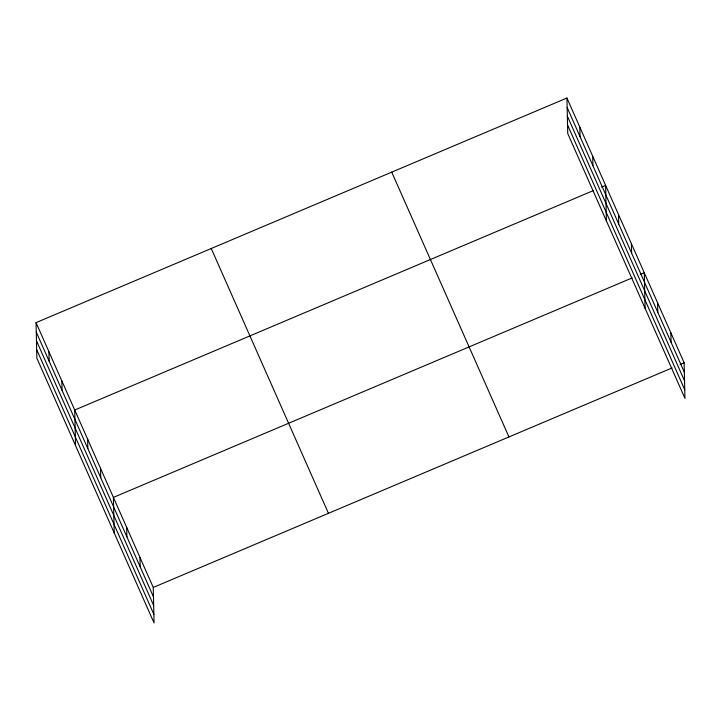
<?xml version="1.0" encoding="UTF-8"?>
<svg xmlns="http://www.w3.org/2000/svg" width="721" height="721" viewBox="0 0 721 721"><rect width="100%" height="100%" fill="white"/><g stroke="black" fill="none" stroke-linecap="round" stroke-linejoin="round"><path stroke-width="1.08" d="M36.05 322.629L153.258 587.435L154.069 622.98L36.852 358.175L36.05 322.629L566.931 98.02L684.148 362.825L684.95 398.371L567.742 133.565L566.931 98.02M593.527 190.515L74.732 410.015L75.534 445.56M601.584 187.109L605.613 185.405L606.415 220.95M632.209 277.9L113.404 497.4L114.215 532.945M640.266 274.494L644.295 272.79L645.097 308.336M153.258 587.435L672.062 367.935M680.119 364.529L684.148 362.825M567.148 107.483L684.355 372.288M567.346 116.09L684.553 380.895M567.544 124.958L684.752 389.764M391.737 172.139L508.954 436.944M211.244 248.511L328.452 513.316M36.266 332.093L153.474 596.898M36.456 340.7L153.672 605.505M36.663 349.568L153.87 614.373M670.863 332.814L671.071 342.277M657.579 302.802L657.786 312.265M631.398 243.662L631.614 253.125M618.51 214.534L618.717 223.997M592.716 156.277L592.932 165.74M579.828 127.148L580.044 136.611M139.973 557.423L140.189 566.886M126.689 527.412L126.905 536.875M100.516 468.271L100.733 477.735M87.62 439.143L87.836 448.606M61.835 380.886L62.051 390.349M48.947 351.758L49.154 361.221"/></g></svg>
